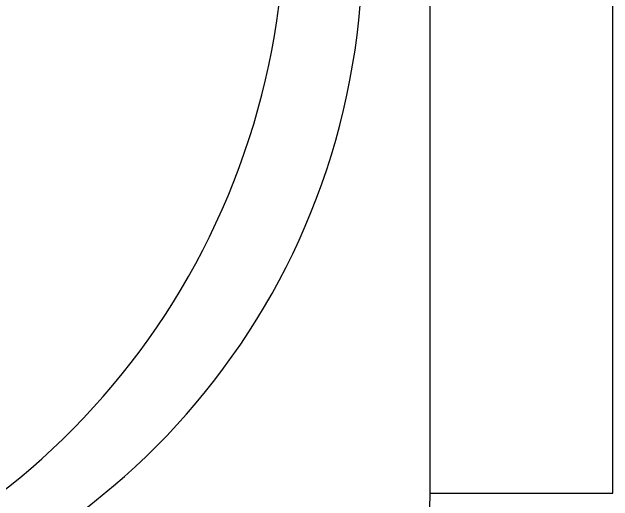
# Model space of a CAD drawing. Header units: millimetres. Extents: x -1265.57 to -1263.54, y 2261.54 to 2263.07.
# Drawn here: x -1263.8731 to -1263.5445, y 2261.7076 to 2261.9749 of the extents above; entities that cross this region are included whole.
import ezdxf

# ---------------------------------------------------------------- set-up
doc = ezdxf.new("R2010")
doc.units = ezdxf.units.MM
doc.layers.add('jacuzzi', color=1, linetype='Continuous')

msp = doc.modelspace()

# ---------------------------------------------------------------- linework, layer by layer
at = {"layer": 'jacuzzi'}
for p, q in [((-1263.544505528478, 2261.711898033246), (-1263.544505528478, 2262.611898033245)), ((-1263.644505528478, 2261.711898033245), (-1263.544505528478, 2261.711898033246))]:
    msp.add_line(p, q, dxfattribs=at)
at = {"layer": 'jacuzzi', "color": 3}
msp.add_lwpolyline([(-1263.644505528478, 2262.900898033245, 0.4142135623730951), (-1263.812505528478, 2263.068898033245), (-1265.301505528478, 2263.068898033245, 0.4142135623730951), (-1265.469505528478, 2262.900898033245), (-1265.469505528478, 2261.711898033245, 0.4142135623730952), (-1265.301505528478, 2261.543898033245), (-1263.812505528478, 2261.543898033245, 0.4142135623730949), (-1263.644505528478, 2261.711898033245), (-1263.644505528478, 2262.895898033245)], format="xyb", dxfattribs=at)
at = {"layer": 'jacuzzi'}
for centre, radius, start, end in [((-1264.12524739835, 2262.028879229207), 0.401175894156146, 268.2148745413391, 56.02044460489761), ((-1264.0680797947, 2262.010335227756), 0.386622544007066, 268.213874529797, 62.63106325899658)]:
    msp.add_arc(centre, radius, start, end, dxfattribs=at)

doc.saveas('drawing.dxf')
